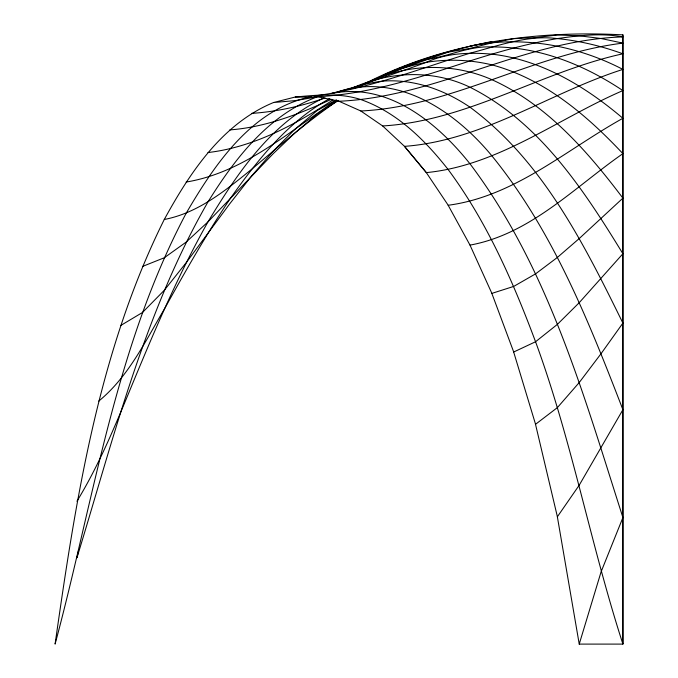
<?xml version="1.0" encoding="UTF-8"?>
<svg xmlns="http://www.w3.org/2000/svg" width="678" height="678" viewBox="0 0 678 678"><rect width="100%" height="100%" fill="white"/><g stroke="black" fill="none" stroke-linecap="round" stroke-linejoin="round"><path stroke-width="1.02" d="M364.628 84.03L361.772 85.267C441.742 43.189 533.467 30.027 622.887 34.866L622.862 644.1L579.182 644.1M273.488 102.539C222.138 123.735 189.959 172.619 164.271 219.486C98.488 351.568 75.741 499.533 55.087 644.1C94.013 499.364 115.074 347.255 186.128 213.324C214.68 164.398 251.843 109.014 311.202 96.708M78.572 550.561L76.928 557.774C113.989 437.081 144.465 312.244 207.96 201.951C234.741 158.915 268.039 115.209 317.16 96.869L295.32 100.598L273.463 102.539L295.328 96.996M76.928 501.262C104.065 456.794 122.193 407.8 142.439 360.01C162.161 312.99 182.95 266.352 207.96 221.876C237.122 173.534 271.141 122.743 323.804 97.929M98.768 401.088C128.422 376.799 145.117 341.559 164.279 309.21C185.043 271.92 206.044 234.715 229.8 199.213C257.148 160.584 287.675 121.582 329.898 98.437M337.085 92.377L339 91.589C398.469 72.334 455.54 111.853 491.872 155.83C552.604 230.351 588.606 320.897 622.913 409.698L579.232 485.177L557.392 516.738L535.51 424.318L557.392 407.597L579.232 382.528L601.072 353.653L622.904 323.092C584.072 244.131 542.536 160.745 470.032 107.226C444.437 89.852 413.927 78.758 382.672 81.131C365.281 83.055 348.89 89.021 332.034 93.267M336.474 100.183C289.108 131.481 243.927 172.568 186.128 182.051M332.881 99.988C295.057 124.701 253.513 147.253 207.968 152.55M120.608 325.559L142.448 312.507L164.288 290.286L186.119 262.784L229.8 203.714L251.64 175.949L273.471 150.838L295.311 128.947L317.151 110.565L336.263 99.895M371.747 81.233C409.266 61.435 450.506 50.053 491.855 41.519M358.094 86.292L404.503 67.554L448.183 52.147L470.024 48.392L491.855 42.858L513.695 38.646L535.535 37.629L557.375 34.976L579.215 35.798L601.055 38.51L622.896 43.121L622.913 644.1C590.546 544.239 571.834 440.437 535.552 341.754C512.992 281.395 486.779 221.638 448.2 169.61C424.987 140.058 397.011 112.268 360.84 99.556C339.534 92.666 317.177 95.039 295.303 96.996C355.611 98.751 413.47 79.445 470.024 60.901C498.677 51.782 527.67 43.511 557.375 38.587C579.071 35.468 601.132 32.841 622.887 36.909L622.896 43.121C532.628 54.274 452.37 106.573 360.84 110.989L338.975 101.251L317.16 96.59M371.747 81.055C389.138 71.961 407.47 64.783 426.343 59.401C448.59 56.605 469.074 45.697 491.864 46.968C538.993 46.485 584.19 64.741 622.896 90.598C557.841 118.574 498.771 165.517 426.36 172.61L404.52 146.363L382.646 125.947L360.815 110.989M371.747 81.106C388.825 71.995 407.436 66.19 426.343 62.308C446.912 52.876 469.693 52.274 491.864 54.147C541.442 59.757 585.546 86.572 622.896 118.294C566.249 149.719 514.534 196.476 448.2 205.256L426.326 172.61L404.486 146.363C483.109 140.532 549.366 92.861 622.896 69.402C576.258 45.129 521.814 35.468 470.015 46.096M535.561 424.318L513.67 352.026L535.552 341.754L557.392 324.364L579.232 302.676L622.904 253.742C583.597 189.586 539.4 121.921 470.032 87.267C432.632 69.131 388.596 71.309 351.323 88.547M331.398 99.285C299.193 114.107 265.479 127.252 229.808 129.905M366.518 83.208C405.241 63.63 452.116 62.139 491.864 79.673C546.68 104.429 587.351 151.058 622.904 198.137L579.224 238.554L557.392 257.428L535.552 273.878L513.712 286.421L491.881 293.388L469.998 245.105L448.158 205.256M142.448 266.471L164.288 257.759L186.119 242.114L207.96 221.876L273.471 153.423L295.311 132.591L317.151 114.099L338.11 100.446C307.583 121.167 279.844 145.575 251.64 169.271C225.545 190.459 198.196 212.994 164.288 219.486M351.323 88.64C376.222 79.572 401.486 71.504 426.343 62.308C448.15 58.842 470.396 59.732 491.864 64.851C544.12 78.784 586.606 115.04 622.904 153.643C574.512 187.323 530.221 234.147 470.04 245.105M325.101 97.996C301.388 106.226 276.692 111.726 251.623 113.396M314.16 95.979C367.891 89.038 418.563 69.105 470.024 53.198C498.542 45.748 527.459 34.764 557.375 38.587C579.775 40.833 601.742 46.121 622.896 53.799C540.959 71.69 467.659 120.981 382.68 125.947M333.025 93.233C388.604 82.563 437.649 123.142 470.032 163.864C548.366 267.717 583.766 395.494 622.913 517.543L601.072 571.885L579.232 644.1L557.35 516.738M339 101.251C437.217 96.971 524.408 39.866 622.887 36.909L622.887 34.866M491.838 293.388L513.721 352.026"/></g></svg>
